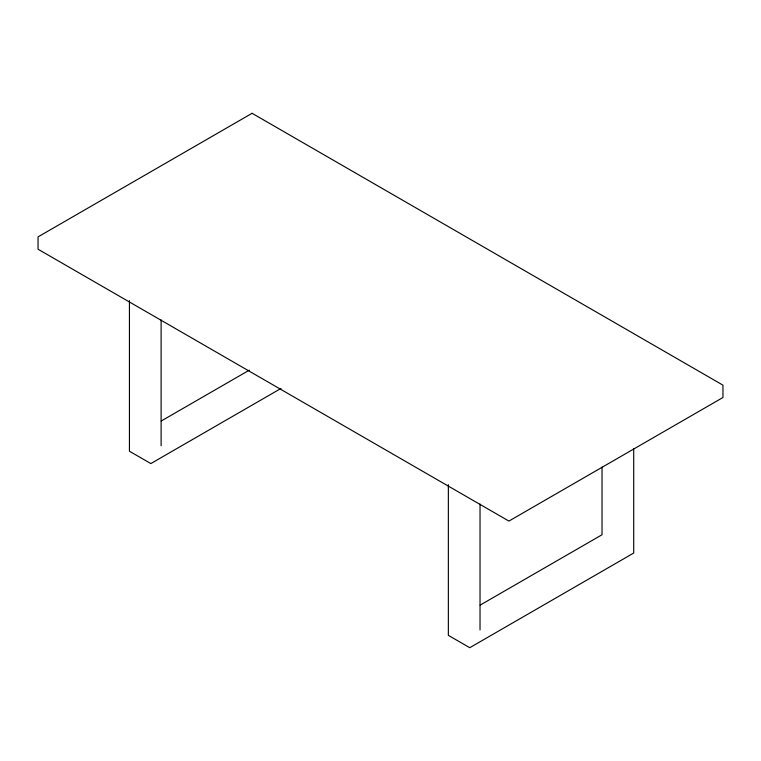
<?xml version="1.0" encoding="UTF-8"?>
<svg xmlns="http://www.w3.org/2000/svg" width="761" height="761" viewBox="0 0 761 761"><rect width="100%" height="100%" fill="white"/><g stroke="black" fill="none" stroke-linecap="round" stroke-linejoin="round"><path stroke-width="1.14" d="M161.227 421.014L249.313 370.16M280.98 388.452L150.84 463.582L129.437 451.225L129.437 300.566M480.134 605.128L602.027 534.755L602.027 467.073M633.704 448.657L633.704 553.047L469.756 647.706L448.353 635.349L448.353 484.69M480.029 504.039L480.029 629.908M161.113 319.924L161.113 445.794M252.081 113.294L38.05 236.871L38.05 249.228L508.919 521.076L722.95 397.508L722.95 385.152L252.081 113.294"/></g></svg>
